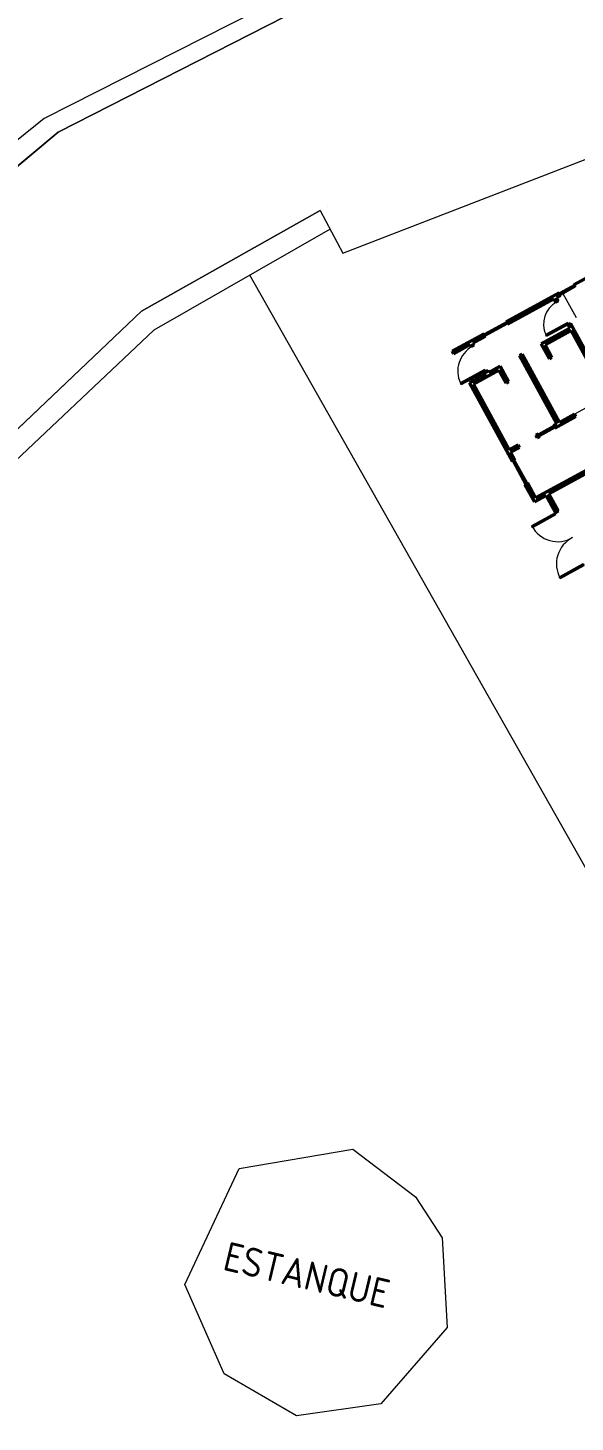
# Model space of a CAD drawing. Header units: inches. Extents: x 725.5 to 800.4, y -655.3 to -591.9.
# Drawn here: x 771.78 to 775.52, y -623.67 to -614.16 of the extents above; entities that cross this region are included whole.
import ezdxf

# ---------------------------------------------------------------- set-up
doc = ezdxf.new("R2010")
doc.units = ezdxf.units.IN
doc.header["$MEASUREMENT"] = 0
doc.linetypes.add('CONTINUA', pattern=[0])
for name, color, linetype, lineweight in [('0.13', 109, 'Continuous', 13), ('a_PV', 3, 'Continuous', 5), ('ACHUTECH', 24, 'Continuous', 18)]:
    doc.layers.add(name, color=color, linetype=linetype, lineweight=lineweight)
for name, color, linetype in [('023_MUROS_2', 7, 'Continuous'), ('A_TEXTOLOCAL', 3, 'Continuous'), ('BARRERA', 7, 'Continuous')]:
    doc.layers.add(name, color=color, linetype=linetype)
doc.styles.get("Standard").update_dxf_attribs({"font": 'isocp2.shx'})

msp = doc.modelspace()

# ---------------------------------------------------------------- linework, layer by layer
at = {"layer": '0.13', "color": 7}
for p, q in [((775.5083, -615.9078), (775.408, -615.9626)), ((775.5178, -615.9251), (775.4174, -615.9799)), ((775.0464, -616.16), (774.8959, -616.2422)), ((775.0559, -616.1773), (774.9054, -616.2595)), ((775.6176, -616.733), (775.5138, -616.7897)), ((775.3702, -616.8681), (775.2664, -616.9248)), ((775.3797, -616.8854), (775.2759, -616.9421)), ((775.0889, -617.1138), (775.174, -617.2695)), ((775.1062, -617.1044), (775.1913, -617.2601))]:
    msp.add_line(p, q, dxfattribs=at)
at = {"layer": '023_MUROS_2', "color": 7, "lineweight": 50}
for p, q in [((775.5083, -615.9078), (775.9495, -615.6668)), ((775.5083, -615.9078), (775.5178, -615.9251)), ((775.0464, -616.16), (775.408, -615.9626)), ((775.0559, -616.1773), (775.3725, -616.0044)), ((775.3843, -616.0261), (775.3725, -616.0044)), ((775.4016, -616.0166), (775.3843, -616.0261)), ((775.3898, -615.995), (775.4174, -615.9799)), ((775.4016, -616.0166), (775.3898, -615.995)), ((775.408, -615.9626), (775.4174, -615.9799)), ((775.0559, -616.1773), (775.0464, -616.16)), ((775.2856, -616.3102), (775.4811, -616.2034)), ((775.4866, -616.1723), (775.4693, -616.1818)), ((775.4693, -616.1818), (775.4811, -616.2034)), ((775.7356, -616.6282), (775.4866, -616.1723)), ((774.6779, -616.3613), (774.8959, -616.2422)), ((774.8189, -616.3068), (774.9054, -616.2595)), ((774.9054, -616.2595), (774.8959, -616.2422)), ((775.3124, -616.318), (775.4906, -616.2207)), ((775.7088, -616.6203), (775.4906, -616.2207)), ((774.6874, -616.3786), (774.6779, -616.3613)), ((774.6874, -616.3786), (774.8016, -616.3162)), ((774.8016, -616.3162), (774.8086, -616.3292)), ((774.8086, -616.3292), (774.8259, -616.3198)), ((774.8189, -616.3068), (774.8259, -616.3198)), ((775.1386, -616.3905), (775.1559, -616.381)), ((775.1386, -616.3905), (775.3927, -616.8558)), ((775.1559, -616.381), (775.1785, -616.4225)), ((775.2856, -616.3102), (775.3423, -616.414)), ((775.3596, -616.4045), (775.3124, -616.318)), ((774.8228, -616.5854), (774.9975, -616.49)), ((774.9031, -616.5022), (774.9204, -616.4928)), ((774.9204, -616.4928), (774.9275, -616.5057)), ((774.9275, -616.5057), (775.0054, -616.4632)), ((774.9975, -616.49), (775.0457, -616.5782)), ((775.0054, -616.4632), (775.063, -616.5687)), ((775.1785, -616.4225), (775.41, -616.8464)), ((775.3423, -616.414), (775.3596, -616.4045)), ((774.796, -616.5775), (774.9102, -616.5152)), ((775.0889, -617.1138), (774.796, -616.5775)), ((775.0675, -617.0335), (774.8228, -616.5854)), ((774.9102, -616.5152), (774.9031, -616.5022)), ((774.9102, -616.5152), (774.9078, -616.5109)), ((775.0457, -616.5782), (775.063, -616.5687)), ((775.3625, -616.8005), (775.3927, -616.8558)), ((775.3927, -616.8558), (775.3702, -616.8681)), ((775.3797, -616.8854), (775.3702, -616.8681)), ((775.5233, -616.807), (775.3797, -616.8854)), ((775.3798, -616.791), (775.41, -616.8464)), ((775.5138, -616.7897), (775.41, -616.8464)), ((775.41, -616.8464), (775.5138, -616.7897)), ((775.5233, -616.807), (775.5138, -616.7897)), ((775.2664, -616.9248), (775.2491, -616.9343)), ((775.2586, -616.9516), (775.2491, -616.9343)), ((775.2759, -616.9421), (775.2586, -616.9516)), ((775.2759, -616.9421), (775.2664, -616.9248)), ((775.3378, -617.3351), (776.0453, -616.9486)), ((775.128, -617.0004), (775.0675, -617.0335)), ((775.1375, -617.0177), (775.0769, -617.0508)), ((775.1062, -617.1044), (775.0769, -617.0508)), ((775.1375, -617.0177), (775.128, -617.0004)), ((775.8317, -617.0428), (775.247, -617.3622)), ((775.1062, -617.1044), (775.0889, -617.1138)), ((775.1913, -617.2601), (775.174, -617.2695)), ((775.174, -617.2695), (775.2392, -617.3889)), ((775.247, -617.3622), (775.1913, -617.2601)), ((775.3205, -617.3445), (775.2392, -617.3889)), ((775.3838, -617.4604), (775.3205, -617.3445)), ((775.4011, -617.451), (775.3378, -617.3351)), ((775.3838, -617.4604), (775.4011, -617.451))]:
    msp.add_line(p, q, dxfattribs=at)
at = {"layer": 'a_PV', "color": 8}
msp.add_line((774.9163, -616.4894), (774.9146, -616.4903), dxfattribs=at)
at = {"layer": 'A_TEXTOLOCAL', "color": 7, "lineweight": 30}
for p, q in [((775.5131, -615.9164), (775.4127, -615.9712)), ((775.0511, -616.1687), (774.9006, -616.2509)), ((775.318, -616.2492), (775.4668, -616.168)), ((775.4711, -616.1757), (775.3223, -616.257)), ((775.4668, -616.168), (775.4711, -616.1757)), ((775.3223, -616.257), (775.318, -616.2492)), ((774.7346, -616.5791), (774.9006, -616.4884)), ((774.9049, -616.4962), (774.7388, -616.5869)), ((774.9006, -616.4884), (774.9049, -616.4962)), ((774.7388, -616.5869), (774.7346, -616.5791)), ((775.375, -616.8768), (775.2712, -616.9335)), ((775.0976, -617.1091), (775.1826, -617.2648))]:
    msp.add_line(p, q, dxfattribs=at)
for points in [[(775.3865, -617.4736), (775.3827, -617.4666), (775.2226, -617.554), (775.2264, -617.5609)], [(775.5726, -617.8144), (775.5764, -617.8213), (775.4163, -617.9087), (775.4126, -617.9018)]]:
    msp.add_lwpolyline(points, close=True, dxfattribs=at)
at = {"layer": 'ACHUTECH', "color": 7, "linetype": 'CONTINUA', "lineweight": 13, "ltscale": 500}
for p, q in [((773.5963, -613.9099), (771.8905, -614.7738)), ((771.9855, -614.8674), (773.6536, -614.0191)), ((773.6536, -614.0191), (771.9855, -614.8674)), ((771.8905, -614.7738), (771.0658, -615.4384)), ((771.1488, -615.5649), (771.9855, -614.8674)), ((771.9855, -614.8674), (771.1488, -615.5649)), ((773.9304, -615.6911), (775.9141, -614.9261)), ((772.5562, -616.0889), (773.7751, -615.4)), ((773.7751, -615.4), (773.9304, -615.6911)), ((773.8433, -615.5277), (772.6411, -616.2168)), ((777.9763, -624.0998), (773.2956, -615.8417)), ((775.3895, -616.0232), (775.4016, -616.0166)), ((775.3995, -616.0211), (775.3909, -616.0258)), ((775.4005, -616.0228), (775.3995, -616.0211)), ((775.403, -616.0192), (775.4013, -616.0202)), ((775.4013, -616.0202), (775.4022, -616.0219)), ((775.4016, -616.0166), (775.403, -616.0192)), ((775.5262, -616.1338), (775.4365, -615.9695)), ((771.1556, -617.4166), (772.5562, -616.0889)), ((775.3909, -616.0258), (775.3895, -616.0232)), ((775.4022, -616.0219), (775.4005, -616.0228)), ((775.4715, -616.1767), (775.4725, -616.1761)), ((775.4717, -616.1759), (775.4723, -616.1769)), ((775.4817, -616.1716), (775.4731, -616.1763)), ((775.4731, -616.1763), (775.4745, -616.1789)), ((775.4745, -616.1789), (775.4866, -616.1723)), ((775.4825, -616.1689), (775.4808, -616.1699)), ((775.4808, -616.1699), (775.4817, -616.1716)), ((775.4835, -616.1707), (775.4825, -616.1689)), ((775.4852, -616.1697), (775.4835, -616.1707)), ((775.4866, -616.1723), (775.4852, -616.1697)), ((772.6411, -616.2168), (771.2789, -617.5013)), ((774.8138, -616.3264), (774.8259, -616.3198)), ((774.8152, -616.329), (774.8138, -616.3264)), ((774.8239, -616.3242), (774.8152, -616.329)), ((774.8248, -616.326), (774.8239, -616.3242)), ((774.8266, -616.325), (774.8248, -616.326)), ((774.8274, -616.3224), (774.8256, -616.3233)), ((774.8256, -616.3233), (774.8266, -616.325)), ((774.8259, -616.3198), (774.8274, -616.3224)), ((774.9053, -616.4971), (774.9063, -616.4965)), ((774.9055, -616.4963), (774.9061, -616.4973)), ((774.9155, -616.4921), (774.9069, -616.4968)), ((774.9069, -616.4968), (774.9083, -616.4994)), ((774.9083, -616.4994), (774.9204, -616.4928)), ((774.9146, -616.4903), (774.9155, -616.4921)), ((774.9173, -616.4911), (774.9163, -616.4894)), ((774.919, -616.4902), (774.9173, -616.4911)), ((774.9204, -616.4928), (774.919, -616.4902))]:
    msp.add_line(p, q, dxfattribs=at)
for points in [[(773.7751, -615.4), (772.5562, -616.0889), (771.1556, -617.4166)], [(773.8246, -615.372), (773.8246, -615.372)], [(773.9988, -621.8055), (774.4282, -622.13), (774.6086, -622.4111), (774.6443, -623.0222), (774.19, -623.5425), (773.6138, -623.6237), (773.12, -623.3384), (772.8525, -622.7284), (773.2238, -621.9379), (773.9988, -621.8055)]]:
    msp.add_lwpolyline(points, dxfattribs=at)
msp.add_lwpolyline([(775.3813, -617.464), (775.3821, -617.4636), (775.3812, -617.4618), (775.4011, -617.451), (775.4025, -617.4536), (775.3911, -617.4643), (775.3901, -617.4626), (775.3827, -617.4666)], close=True, dxfattribs=at)
for centre in [(775.472, -616.1764), (774.9058, -616.4968)]:
    msp.add_circle(centre, 0.000986, dxfattribs=at)
for centre, radius, start, end in [((775.4733, -616.1763), 0.1715, 118.71688, 205.16523), ((774.9072, -616.4967), 0.1913, 118.72421, 205.51838), ((775.3985, -617.4625), 0.1983, 207.50131, 300.88727), ((775.5884, -617.8102), 0.1983, 116.39418, 209.78014)]:
    msp.add_arc(centre, radius, start, end, dxfattribs=at)

# ---------------------------------------------------------------- texts
at = {"layer": 'BARRERA', "insert": (773.1483, -622.435), "char_height": 0.19701, "width": 1.811921, "attachment_point": 1, "rotation": 346.59202}
msp.add_mtext('ESTANQUE', dxfattribs=at)

doc.saveas('drawing.dxf')
